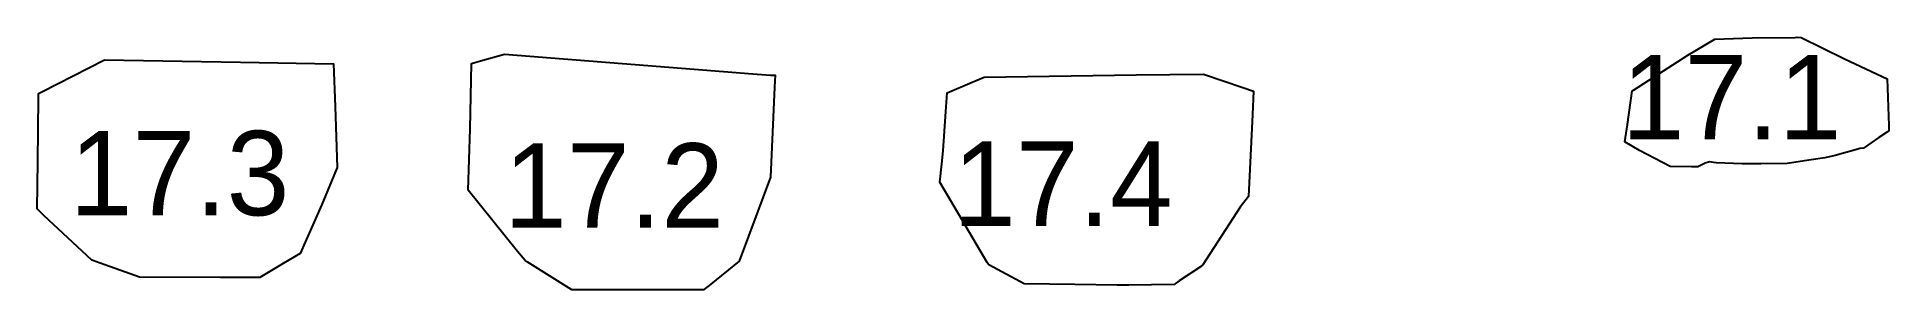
# Model space of a CAD drawing. Extents: x 64 to 174, y 22 to 37.
import ezdxf

# ---------------------------------------------------------------- set-up
doc = ezdxf.new("R2010")
doc.units = 0
doc.layers.get('0').update_dxf_attribs({"color": 255, "linetype": 'CONTINUOUS'})

msp = doc.modelspace()

# ---------------------------------------------------------------- linework, layer by layer
at = {"color": 1}
for points in [[(163.609, 29.4671), (163.369, 29.524), (163.126, 29.4277), (162.694, 29.2274), (162.653, 29.2212), (162.313, 29.2094), (161.055, 29.2293), (159.231, 30.1764), (158.361, 30.6893), (158.514, 31.7227), (158.802, 33.7209), (158.821, 33.7336), (158.872, 33.7658), (162.096, 35.8242), (163.686, 36.7715), (165.9, 36.8466), (168.455, 36.8813), (168.558, 36.9008), (168.798, 36.865), (171.373, 35.6205), (173.892, 34.4245), (173.993, 31.6693), (174.003, 31.3515), (173.923, 31.2987), (173.401, 30.9611), (172.496, 30.333), (172.28, 30.2984), (172.164, 30.267), (170.821, 29.8886), (170.205, 29.7558), (169.402, 29.6321), (167.985, 29.4219), (166.41, 29.3989), (165.308, 29.3919), (163.781, 29.4563)], [(67.5992, 23.6897), (64.7465, 26.3424), (64.3465, 26.73), (64.3872, 29.5307), (64.4373, 33.3068), (64.4393, 33.4484), (64.4406, 33.55), (64.6329, 33.6485), (68.3446, 35.5508), (76.3904, 35.4108), (81.9015, 35.3193), (81.9949, 32.791), (82.1087, 29.1727), (81.2058, 26.9809), (79.9275, 24.0974), (78.929, 23.5064), (77.5432, 22.6591), (75.209, 22.6714), (70.4092, 22.6966), (70.1319, 22.7917), (68.0896, 23.5159), (67.6545, 23.6695)], [(96.0189, 21.9316), (93.3776, 23.5943), (93.2544, 23.6824), (92.7968, 24.2153), (89.8649, 27.8452), (89.9927, 31.4648), (90.0747, 35.3437), (90.6026, 35.5028), (92.0181, 35.8857), (103.261, 34.9976), (106.735, 34.7239), (107.778, 34.6485), (108.018, 34.6394), (108.043, 34.6374), (108.009, 33.9326), (107.774, 28.6101), (107.035, 26.5907), (105.915, 23.6324), (104.248, 22.2675), (103.811, 21.9395), (96.8671, 21.9327)], [(133.33, 23.3742), (133.293, 23.349), (131.98, 22.4703), (131.675, 22.2517), (129.002, 22.2088), (128.775, 22.2052), (128.313, 22.2124), (125.8, 22.2517), (122.791, 22.2876), (120.706, 23.4264), (120.7, 23.43), (120.686, 23.4371), (120.682, 23.4396), (120.615, 23.5489), (117.795, 28.3022), (117.915, 29.3981), (117.996, 30.1639), (118.161, 32.5003), (118.232, 33.5894), (119.718, 34.2269), (120.431, 34.5338), (129.437, 34.6566), (133.408, 34.7129), (135.746, 33.9172), (136.378, 33.696), (136.318, 32.3231), (136.087, 27.4531), (135.595, 26.8275), (133.377, 23.4084), (133.366, 23.4001)]]:
    msp.add_lwpolyline(points, close=True, dxfattribs=at)

# ---------------------------------------------------------------- texts
for s, p in [('17.1', (158.185, 30.8394)), ('17.3', (66.2802, 26.3492)), ('17.4', (118.582, 25.721)), ('17.2', (92.0076, 25.6129))]:
    msp.add_text(s, height=5).set_placement(p)

doc.saveas('drawing.dxf')
